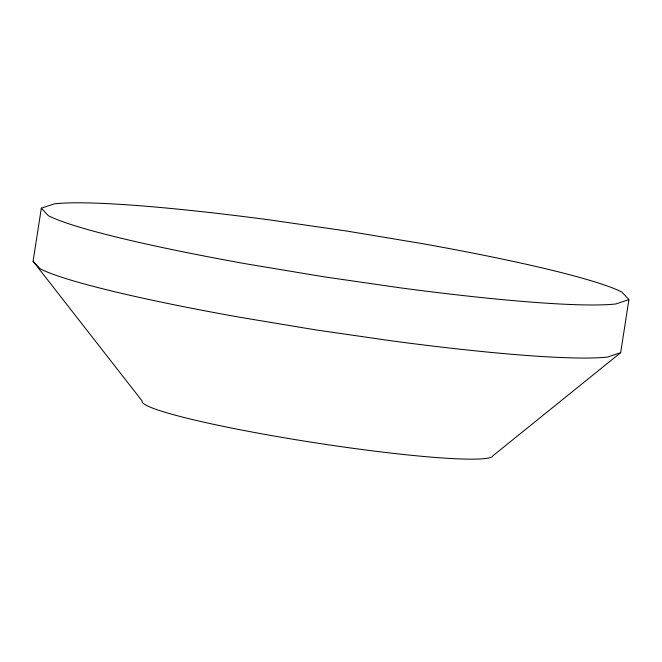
<?xml version="1.0" encoding="UTF-8"?>
<svg xmlns="http://www.w3.org/2000/svg" width="662" height="662" viewBox="0 0 662 662"><rect width="100%" height="100%" fill="white"/><g stroke="black" fill="none" stroke-linecap="round" stroke-linejoin="round"><path stroke-width="0.99" d="M33.1 261.283L41.317 208.199L54.301 203.838A304.52 24.949 8.8 0 1 270.17 219.983L346.59 231.021L422.24 243.624A290.295 23.791 8.8 0 1 621.883 292.108L628.9 299.58L620.683 352.664L492.859 455.837A177.507 14.547 8.8 0 1 312.224 442.332A177.507 14.547 8.8 0 1 142.156 401.031L33.1 261.283L40.142 268.764A290.295 23.791 8.8 0 0 239.752 317.239L315.41 329.841L391.838 340.889A304.52 24.949 8.8 0 0 607.675 357.025L620.683 352.664M628.9 299.58L615.917 303.941A304.52 24.949 8.8 0 1 400.047 287.805L323.627 276.757L247.977 264.155A290.295 23.791 8.8 0 1 48.334 215.671L41.317 208.199"/></g></svg>
